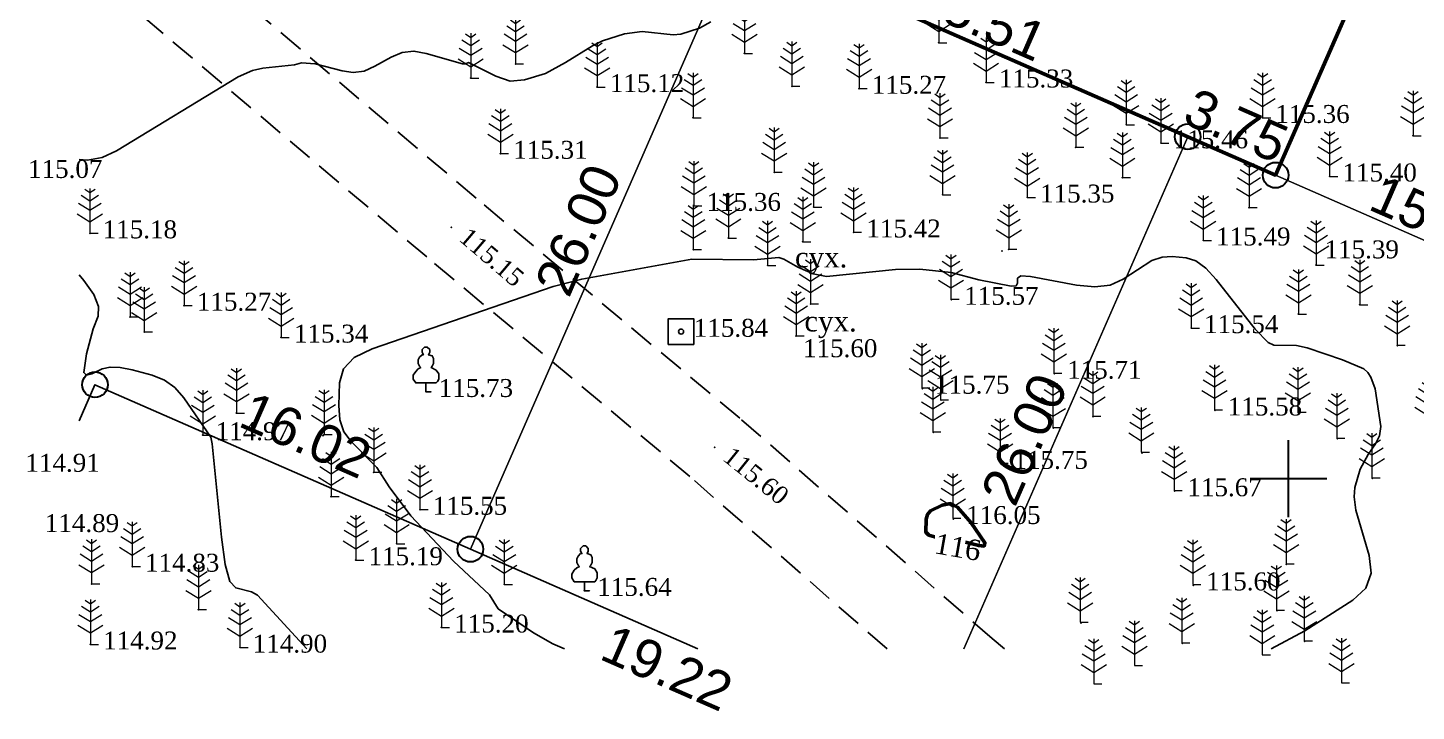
# Model space of a CAD drawing. Header units: millimetres. Extents: x 5405450.1 to 5405538.8, y 5524940.9 to 5525018.8.
# Drawn here: x 5405450.7 to 5405505, y 5524940.9 to 5524967.6 of the extents above; entities that cross this region are included whole.
import ezdxf
from ezdxf.enums import TextEntityAlignment as Align

# ---------------------------------------------------------------- set-up
doc = ezdxf.new("R2010")
doc.units = ezdxf.units.MM
doc.linetypes.add('DASHEDX2', pattern=[1.5, 1, -0.5])
doc.layers.add('11900000', color=1, linetype='Continuous', lineweight=30)
doc.layers.add('ТОЧКИ', color=7, linetype='Continuous', lineweight=30)
for name, color, linetype in [('SC007', 7, 'Continuous'), ('горизонтали', 42, 'Continuous'), ('дороги', 7, 'Continuous'), ('Ділянки_Межі', 10, 'Continuous'), ('надписи', 7, 'Continuous'), ('отметки', 7, 'Continuous'), ('промеры', 185, 'Continuous'), ('Растительность', 7, 'Continuous')]:
    doc.layers.add(name, color=color, linetype=linetype)
doc.styles.get("Standard").update_dxf_attribs({"font": 'arial.ttf'})
doc.styles.add('times', font='times.ttf')

# ---------------------------------------------------------------- blocks, each defined once
blk = doc.blocks.new('SYMBOL902')
at = {"layer": 'SC007'}
blk.add_lwpolyline([(-1.25, -1.25), (-1.25, 1.25), (1.25, 1.25), (1.25, -1.25)], close=True, dxfattribs=at)
blk.add_circle((0, 0), 0.25, dxfattribs=at)
blk = doc.blocks.new('A$C51FE15A3')
at = {"layer": 'Растительность', "color": 94, "lineweight": 0}
for points in [[(-0.201, 1.726), (0, 1.584), (0.201, 1.726)], [(0, 1.75), (0, 0), (0.319, 0)], [(-0.447, 1.172), (0, 0.895), (0.447, 1.172)], [(-0.343, 1.489), (0, 1.267), (0.343, 1.489)], [(-0.493, 0.753), (0, 0.444), (0.493, 0.753)]]:
    blk.add_lwpolyline(points, dxfattribs=at)
blk = doc.blocks.new('A$C2ACB5305')
at = {"layer": 'Растительность'}
blk.add_lwpolyline([(0.2, 0), (0.2, 0), (0, 0), (0, 0.35), (-0.4, 0.35), (-0.5, 0.5), (-0.5, 0.65), (-0.4, 0.8), (-0.3, 0.9), (-0.2, 0.95), (-0.25, 1), (-0.3, 1.1), (-0.3, 1.25), (-0.25, 1.35), (-0.15, 1.45), (-0.1, 1.45), (-0.15, 1.55), (-0.15, 1.65), (-0.05, 1.75), (0.05, 1.75), (0.15, 1.65), (0.15, 1.55), (0.1, 1.45), (0.25, 1.4), (0.3, 1.3), (0.3, 1.1), (0.25, 1), (0.2, 0.95), (0.4, 0.85), (0.5, 0.7), (0.5, 0.5), (0.45, 0.4), (0.4, 0.35), (0, 0.35)], dxfattribs=at)

msp = doc.modelspace()

# ---------------------------------------------------------------- linework, layer by layer
at = {"layer": '11900000', "color": 7}
for points in [[(5405500, 5524948.5, 0), (5405500, 5524951.5, 0)], [(5405500, 5524948.5, 0), (5405500, 5524951.5, 0)], [(5405498.5, 5524950, 0), (5405501.5, 5524950, 0)], [(5405498.5, 5524950, 0), (5405501.5, 5524950, 0)]]:
    msp.add_polyline3d(points, dxfattribs=at)
at = {"layer": 'горизонтали', "color": 32}
for points in [[(5405452.739, 5524962.459, 115), (5405453.057, 5524962.432, 115), (5405453.637, 5524962.532, 115), (5405454.197, 5524962.792, 115), (5405458.957, 5524965.682, 115), (5405459.517, 5524965.932, 115), (5405459.917, 5524966.032, 115), (5405461.147, 5524966.162, 115), (5405461.427, 5524966.232, 115), (5405461.967, 5524966.202, 115), (5405463.017, 5524965.922, 115), (5405463.447, 5524965.852, 115), (5405463.877, 5524965.912, 115), (5405464.297, 5524966.102, 115), (5405464.927, 5524966.462, 115), (5405465.357, 5524966.642, 115), (5405465.817, 5524966.692, 115), (5405466.297, 5524966.602, 115), (5405467.717, 5524966.192, 115), (5405467.837, 5524966.192, 115), (5405467.957, 5524966.242, 115), (5405469.017, 5524965.712, 115), (5405469.577, 5524965.522, 115), (5405470.147, 5524965.572, 115), (5405470.967, 5524965.812, 115), (5405471.747, 5524966.242, 115), (5405472.797, 5524966.902, 115), (5405473.187, 5524967.092, 115), (5405474.057, 5524967.362, 115), (5405474.747, 5524967.452, 115), (5405475.947, 5524967.322, 115), (5405476.257, 5524967.352, 115), (5405476.977, 5524967.592, 115), (5405477.427, 5524967.842, 115)], [(5405499.331, 5524943.351, 115.5), (5405500.647, 5524944.052, 115.5), (5405502.517, 5524945.252, 115.5), (5405503.027, 5524945.722, 115.5), (5405503.237, 5524946.302, 115.5), (5405503.157, 5524946.992, 115.5), (5405502.637, 5524948.772, 115.5), (5405502.567, 5524949.282, 115.5), (5405502.597, 5524949.652, 115.5), (5405502.807, 5524950.372, 115.5), (5405503.117, 5524950.942, 115.5), (5405503.407, 5524951.362, 115.5), (5405503.557, 5524951.672, 115.5), (5405503.617, 5524952.032, 115.5), (5405503.387, 5524953.502, 115.5), (5405503.227, 5524953.962, 115.5), (5405503.107, 5524954.142, 115.5), (5405502.947, 5524954.282, 115.5), (5405502.117, 5524954.632, 115.5), (5405500.727, 5524955.102, 115.5), (5405500.317, 5524955.192, 115.5), (5405499.427, 5524955.212, 115.5), (5405499.207, 5524955.312, 115.5), (5405498.697, 5524955.832, 115.5), (5405497.177, 5524957.772, 115.5), (5405496.777, 5524958.222, 115.5), (5405496.387, 5524958.502, 115.5), (5405496.007, 5524958.622, 115.5), (5405495.457, 5524958.672, 115.5), (5405495.067, 5524958.652, 115.5), (5405494.657, 5524958.512, 115.5), (5405493.547, 5524957.792, 115.5), (5405493.037, 5524957.552, 115.5), (5405492.427, 5524957.482, 115.5), (5405491.717, 5524957.552, 115.5), (5405489.917, 5524957.892, 115.5), (5405489.537, 5524957.912, 115.5), (5405489.417, 5524957.822, 115.5), (5405489.417, 5524957.632, 115.5), (5405489.357, 5524957.532, 115.5), (5405489.167, 5524957.512, 115.5), (5405487.897, 5524957.762, 115.5), (5405486.817, 5524958.042, 115.5), (5405485.597, 5524958.172, 115.5), (5405484.637, 5524958.162, 115.5), (5405481.947, 5524957.892, 115.5), (5405481.427, 5524957.992, 115.5), (5405480.827, 5524958.262, 115.5), (5405480.277, 5524958.572, 115.5), (5405480.077, 5524958.632, 115.5), (5405479.087, 5524958.542, 115.5), (5405476.687, 5524958.562, 115.5), (5405472.377, 5524957.792, 115.5), (5405471.267, 5524957.502, 115.5), (5405464.187, 5524955.072, 115.5), (5405463.487, 5524954.732, 115.5), (5405463.067, 5524954.292, 115.5), (5405462.907, 5524953.742, 115.5), (5405462.887, 5524952.852, 115.5), (5405462.927, 5524952.292, 115.5), (5405463.087, 5524951.832, 115.5), (5405463.367, 5524951.452, 115.5), (5405464.377, 5524950.432, 115.5), (5405464.847, 5524949.682, 115.5), (5405465.697, 5524948.552, 115.5), (5405467.367, 5524946.772, 115.5), (5405468.777, 5524945.462, 115.5), (5405469.107, 5524944.912, 115.5)], [(5405461.629, 5524943.351, 115), (5405459.707, 5524945.442, 115), (5405459.477, 5524945.572, 115), (5405458.857, 5524945.732, 115), (5405458.627, 5524945.982, 115), (5405458.437, 5524946.642, 115), (5405458.297, 5524947.712, 115), (5405457.937, 5524951.352, 115), (5405457.887, 5524951.622, 115), (5405456.827, 5524953.152, 115), (5405456.477, 5524953.552, 115), (5405456.067, 5524953.842, 115), (5405455.587, 5524954.032, 115), (5405454.807, 5524954.252, 115), (5405454.337, 5524954.342, 115), (5405453.947, 5524954.352, 115), (5405453.637, 5524954.282, 115), (5405453.237, 5524954.092, 115), (5405453.027, 5524954.042, 115), (5405452.917, 5524954.142, 115), (5405453.017, 5524954.872, 115), (5405453.287, 5524955.852, 115), (5405453.477, 5524956.342, 115), (5405453.497, 5524956.722, 115), (5405453.307, 5524957.182, 115), (5405452.917, 5524957.732, 115), (5405452.739, 5524957.952, 115)], [(5405469.107, 5524944.912, 115.5), (5405470.497, 5524943.972, 115.5), (5405471.247, 5524943.542, 115.5), (5405471.704, 5524943.351, 115.5)]]:
    msp.add_polyline3d(points, dxfattribs=at)
at = {"layer": 'горизонтали', "color": 32, "lineweight": 50}
for points in [[(5405485.837, 5524948.412, 116), (5405485.897, 5524948.602, 116), (5405486.007, 5524948.742, 116), (5405486.467, 5524948.962, 116), (5405486.797, 5524949.022, 116), (5405487.067, 5524948.882, 116), (5405487.597, 5524948.272, 116), (5405488.137, 5524947.492, 116), (5405488.107, 5524947.362, 116), (5405487.897, 5524947.382, 116), (5405487.372, 5524947.522, 116)], [(5405486.182, 5524947.73, 116), (5405486.167, 5524947.732, 116), (5405485.947, 5524947.792, 116), (5405485.827, 5524947.912, 116), (5405485.837, 5524948.412, 116), (5405485.837, 5524948.412, 116)]]:
    msp.add_polyline3d(points, dxfattribs=at)
at = {"layer": 'дороги', "color": 7, "linetype": 'DASHEDX2', "elevation": 112.707}
for points in [[(5405488.907, 5524943.351), (5405488.419, 5524943.754), (5405478.555, 5524952.36), (5405468.249, 5524960.953), (5405455.043, 5524972.142), (5405452.739, 5524974.185)], [(5405484.317, 5524943.351), (5405476.607, 5524950.078), (5405466.319, 5524958.657), (5405453.079, 5524969.874), (5405452.739, 5524970.176)]]:
    msp.add_lwpolyline(points, dxfattribs=at)
at = {"layer": 'Ділянки_Межі', "lineweight": 50}
msp.add_lwpolyline([(5405481.853, 5524969.573), (5405492.281, 5524993.391), (5405509.94, 5524985.659), (5405499.497, 5524961.849), (5405496.065, 5524963.351)], close=True, dxfattribs=at)
at = {"layer": 'Ділянки_Межі', "lineweight": 0}
msp.add_lwpolyline([(5405499.497, 5524961.849), (5405509.94, 5524985.659), (5405527.584, 5524977.934), (5405517.141, 5524954.124), (5405513.725, 5524955.62)], close=True, dxfattribs=at)
for points in [[(5405452.739, 5524979.302), (5405454.09, 5524981.728), (5405478.451, 5524971.063), (5405468.029, 5524947.243), (5405453.355, 5524953.667), (5405452.739, 5524952.26)], [(5405468.029, 5524947.243), (5405478.451, 5524971.063), (5405481.853, 5524969.573), (5405496.065, 5524963.351), (5405487.309, 5524943.351)], [(5405487.309, 5524943.351), (5405496.065, 5524963.351), (5405499.497, 5524961.849), (5405513.725, 5524955.62), (5405508.344, 5524943.351)], [(5405476.919, 5524943.351), (5405468.029, 5524947.243)]]:
    msp.add_lwpolyline(points, dxfattribs=at)
at = {"layer": 'Ділянки_Межі', "lineweight": 25}
msp.add_lwpolyline([(5405476.919, 5524943.351), (5405468.029, 5524947.243), (5405453.355, 5524953.667), (5405452.739, 5524952.26)], dxfattribs=at)
at = {"layer": 'отметки', "color": 7}
for p in [(5405478.739, 5524966.605, 115.074), (5405486.333, 5524967.018, 115.26), (5405469.792, 5524966.189, 114.916), (5405468.037, 5524965.643, 115.049), (5405472.978, 5524965.292, 115.12), (5405480.594, 5524965.322, 115.182), (5405483.216, 5524965.227, 115.271), (5405488.184, 5524965.473, 115.326), (5405476.733, 5524964.089, 115.151), (5405498.986, 5524964.088, 115.358), (5405493.661, 5524963.824, 115.374), (5405504.866, 5524963.386, 115.315), (5405486.379, 5524963.299, 115.295), (5405491.687, 5524962.941, 115.329), (5405495.015, 5524963.098, 115.463), (5405469.203, 5524962.689, 115.315), (5405479.901, 5524961.959, 115.216), (5405493.513, 5524961.756, 115.453), (5405501.612, 5524961.802, 115.401), (5405476.759, 5524960.654, 115.36), (5405486.484, 5524961.085, 115.311), (5405489.793, 5524960.981, 115.354), (5405481.445, 5524960.599, 115.313), (5405498.457, 5524960.578, 115.406), (5405453.155, 5524959.582, 115.181), (5405467.284, 5524959.805, 115.15), (5405483.002, 5524959.615, 115.422), (5405478.113, 5524959.389, 115.394), (5405481.015, 5524959.255, 115.456), (5405496.673, 5524959.304, 115.488), (5405476.744, 5524958.945, 115.455), (5405488.806, 5524958.892, 115.408), (5405489.067, 5524958.958, 115.45), (5405479.64, 5524958.321, 115.526), (5405501.077, 5524958.334, 115.391), (5405481.322, 5524956.818, 115.546), (5405486.827, 5524956.986, 115.569), (5405454.726, 5524956.312, 115.065), (5405456.837, 5524956.757, 115.273), (5405500.39, 5524956.425, 115.46), (5405502.787, 5524956.792, 115.395), (5405455.279, 5524955.728, 115.03), (5405496.2, 5524955.88, 115.544), (5405460.631, 5524955.511, 115.341), (5405480.755, 5524955.573, 115.604), (5405504.259, 5524955.194, 115.456), (5405490.852, 5524954.098, 115.71), (5405466.289, 5524953.388, 115.731), (5405485.688, 5524953.515, 115.75), (5405486.416, 5524953.064, 115.729), (5405458.884, 5524952.561, 115.206), (5405497.129, 5524952.664, 115.578), (5405500.383, 5524952.575, 115.59), (5405490.805, 5524951.972, 115.707), (5405492.365, 5524952.421, 115.701), (5405457.57, 5524951.7, 114.967), (5405462.271, 5524951.67, 115.468), (5405462.307, 5524951.72, 115.463), (5405486.117, 5524951.806, 115.787), (5405501.911, 5524951.555, 115.569), (5405477.581, 5524951.219, 115.596), (5405494.275, 5524951.004, 115.729), (5405488.755, 5524950.58, 115.753), (5405464.249, 5524950.249, 115.483), (5405503.277, 5524950.01, 115.466), (5405462.584, 5524949.296, 115.404), (5405495.552, 5524949.511, 115.674), (5405466.057, 5524948.788, 115.55), (5405486.906, 5524948.427, 116.05), (5405465.145, 5524947.456, 115.379), (5405454.809, 5524946.565, 114.834), (5405463.547, 5524946.818, 115.189), (5405499.924, 5524946.65, 115.608), (5405453.219, 5524945.885, 114.89), (5405469.352, 5524945.867, 115.588), (5405472.486, 5524945.62, 115.639), (5405496.285, 5524945.835, 115.598), (5405457.398, 5524944.883, 114.894), (5405491.891, 5524944.363, 115.879), (5405499.548, 5524944.84, 115.549), (5405466.895, 5524944.188, 115.197), (5405453.174, 5524943.527, 114.916), (5405459.02, 5524943.405, 114.903), (5405495.858, 5524943.561, 115.656), (5405500.637, 5524943.647, 115.486)]:
    msp.add_point(p, dxfattribs=at)
at = {"layer": 'ТОЧКИ'}
for centre in [(5405496.065, 5524963.351, 107.24), (5405499.497, 5524961.849, 107.24), (5405453.355, 5524953.667), (5405468.029, 5524947.243, 107.24)]:
    msp.add_circle(centre, 0.5, dxfattribs=at)

# ---------------------------------------------------------------- block references
at = {"layer": 'отметки', "color": 7, "xscale": 0.400000000372529, "yscale": 0.400000000372529, "zscale": 0.400000000372529}
msp.add_blockref('SYMBOL902', (5405476.26, 5524955.74, 115.84), dxfattribs=at)
at = {"layer": 'Растительность', "color": 7}
for name, p in [('A$C51FE15A3', (5405486.33, 5524967.02, 115.26)), ('A$C51FE15A3', (5405478.74, 5524966.6, 115.07)), ('A$C51FE15A3', (5405469.79, 5524966.19, 114.92)), ('A$C51FE15A3', (5405468.04, 5524965.64, 115.05)), ('A$C51FE15A3', (5405488.18, 5524965.47, 115.33)), ('A$C51FE15A3', (5405472.98, 5524965.29, 115.12)), ('A$C51FE15A3', (5405480.59, 5524965.32, 115.18)), ('A$C51FE15A3', (5405483.22, 5524965.23, 115.27)), ('A$C51FE15A3', (5405476.73, 5524964.09, 115.15)), ('A$C51FE15A3', (5405493.66, 5524963.82, 115.37)), ('A$C51FE15A3', (5405498.99, 5524964.09, 115.36)), ('A$C51FE15A3', (5405486.38, 5524963.3, 115.29)), ('A$C51FE15A3', (5405504.87, 5524963.39, 115.31)), ('A$C51FE15A3', (5405469.2, 5524962.69, 115.31)), ('A$C51FE15A3', (5405491.69, 5524962.94, 115.33)), ('A$C51FE15A3', (5405495.01, 5524963.1, 115.46)), ('A$C51FE15A3', (5405479.9, 5524961.96, 115.22)), ('A$C51FE15A3', (5405493.51, 5524961.76, 115.45)), ('A$C51FE15A3', (5405501.61, 5524961.8, 115.4)), ('A$C51FE15A3', (5405486.48, 5524961.08, 115.31)), ('A$C51FE15A3', (5405476.76, 5524960.65, 115.36)), ('A$C51FE15A3', (5405481.44, 5524960.6, 115.31)), ('A$C51FE15A3', (5405489.79, 5524960.98, 115.35)), ('A$C51FE15A3', (5405498.46, 5524960.58, 115.41)), ('A$C51FE15A3', (5405453.155, 5524959.582, 115.181)), ('A$C51FE15A3', (5405483, 5524959.62, 115.42)), ('A$C51FE15A3', (5405476.74, 5524958.94, 115.46)), ('A$C51FE15A3', (5405478.11, 5524959.39, 115.39)), ('A$C51FE15A3', (5405481.02, 5524959.25, 115.46)), ('A$C51FE15A3', (5405489.07, 5524958.96, 115.45)), ('A$C51FE15A3', (5405496.67, 5524959.3, 115.49)), ('A$C51FE15A3', (5405479.64, 5524958.32, 115.53)), ('A$C51FE15A3', (5405501.08, 5524958.33, 115.39)), ('A$C51FE15A3', (5405456.837, 5524956.757, 115.273)), ('A$C51FE15A3', (5405481.32, 5524956.82, 115.55)), ('A$C51FE15A3', (5405486.81, 5524957, 115.57)), ('A$C51FE15A3', (5405502.79, 5524956.79, 115.4)), ('A$C51FE15A3', (5405454.726, 5524956.312, 115.065)), ('A$C51FE15A3', (5405500.39, 5524956.42, 115.46)), ('A$C51FE15A3', (5405455.279, 5524955.728, 115.03)), ('A$C51FE15A3', (5405496.2, 5524955.88, 115.54)), ('A$C51FE15A3', (5405460.631, 5524955.511, 115.341)), ('A$C51FE15A3', (5405480.76, 5524955.57, 115.6)), ('A$C51FE15A3', (5405504.25, 5524955.21, 115.46)), ('A$C51FE15A3', (5405490.83, 5524954.12, 115.71)), ('A$C51FE15A3', (5405485.67, 5524953.54, 115.75)), ('A$C2ACB5305', (5405466.289, 5524953.388, 115.731)), ('A$C51FE15A3', (5405486.4, 5524953.08, 115.73)), ('A$C51FE15A3', (5405458.884, 5524952.561, 115.206)), ('A$C51FE15A3', (5405492.35, 5524952.44, 115.7)), ('A$C51FE15A3', (5405497.11, 5524952.69, 115.58)), ('A$C51FE15A3', (5405500.37, 5524952.6, 115.59)), ('A$C51FE15A3', (5405486.1, 5524951.83, 115.79)), ('A$C51FE15A3', (5405490.79, 5524951.99, 115.71)), ('A$C51FE15A3', (5405505.43, 5524952.03, 115.43)), ('A$C51FE15A3', (5405457.57, 5524951.7, 114.967)), ('A$C51FE15A3', (5405462.307, 5524951.72, 115.463)), ('A$C51FE15A3', (5405501.89, 5524951.58, 115.57)), ('A$C51FE15A3', (5405494.25, 5524951.03, 115.73)), ('A$C51FE15A3', (5405464.249, 5524950.249, 115.483)), ('A$C51FE15A3', (5405488.73, 5524950.6, 115.75)), ('A$C51FE15A3', (5405503.26, 5524950.03, 115.47)), ('A$C51FE15A3', (5405462.584, 5524949.296, 115.404)), ('A$C51FE15A3', (5405495.53, 5524949.53, 115.67)), ('A$C51FE15A3', (5405466.057, 5524948.788, 115.55)), ('A$C51FE15A3', (5405486.88, 5524948.45, 116.05)), ('A$C51FE15A3', (5405465.145, 5524947.456, 115.379)), ('A$C51FE15A3', (5405454.809, 5524946.565, 114.834)), ('A$C51FE15A3', (5405463.547, 5524946.818, 115.189)), ('A$C51FE15A3', (5405499.91, 5524946.67, 115.61)), ('A$C51FE15A3', (5405453.219, 5524945.885, 114.89)), ('A$C51FE15A3', (5405469.352, 5524945.867, 115.588)), ('A$C51FE15A3', (5405496.26, 5524945.86, 115.6)), ('A$C2ACB5305', (5405472.486, 5524945.62, 115.639)), ('A$C51FE15A3', (5405457.398, 5524944.883, 114.894)), ('A$C51FE15A3', (5405499.53, 5524944.86, 115.55)), ('A$C51FE15A3', (5405491.86, 5524944.39, 115.88)), ('A$C51FE15A3', (5405466.895, 5524944.188, 115.197)), ('A$C51FE15A3', (5405500.62, 5524943.67, 115.49)), ('A$C51FE15A3', (5405453.174, 5524943.527, 114.916)), ('A$C51FE15A3', (5405459.02, 5524943.405, 114.903)), ('A$C51FE15A3', (5405495.83, 5524943.59, 115.66)), ('A$C51FE15A3', (5405498.98, 5524943.12, 115.5)), ('A$C51FE15A3', (5405493.98, 5524942.7, 115.75)), ('A$C51FE15A3', (5405492.39, 5524941.99, 115.86)), ('A$C51FE15A3', (5405502.07, 5524942.02, 115.46))]:
    msp.add_blockref(name, p, dxfattribs=at)

# ---------------------------------------------------------------- texts
at = {"layer": 'горизонтали', "color": 32, "lineweight": 50, "style": 'times'}
msp.add_text('116', height=0.8, rotation=350.0513, dxfattribs=at).set_placement((5405486.255, 5524947.881, 181.067), align=Align.TOP_LEFT)
at = {"layer": 'надписи', "color": 7, "style": 'times'}
for p in [(5405480.712, 5524959.045, 111.861), (5405481.081, 5524956.545, 111.861)]:
    msp.add_text('сух.', height=0.8, dxfattribs=at).set_placement(p, align=Align.TOP_LEFT)
at = {"layer": 'отметки', "color": 7, "style": 'times'}
for s, p in [('115.12', (5405473.478, 5524965.792, 115.12)), ('115.27', (5405483.716, 5524965.727, 115.271)), ('115.33', (5405488.684, 5524965.973, 115.326)), ('115.36', (5405499.486, 5524964.588, 115.358)), ('115.46', (5405495.515, 5524963.598, 115.463)), ('115.31', (5405469.703, 5524963.189, 115.315)), ('115.07', (5405450.739, 5524962.44, 115.065)), ('115.40', (5405502.112, 5524962.302, 115.401)), ('115.36', (5405477.259, 5524961.154, 115.36)), ('115.35', (5405490.293, 5524961.481, 115.354)), ('115.18', (5405453.655, 5524960.082, 115.181)), ('115.42', (5405483.502, 5524960.115, 115.422)), ('115.49', (5405497.173, 5524959.804, 115.488)), ('115.39', (5405501.412, 5524959.3, 115.391)), ('115.57', (5405487.327, 5524957.486, 115.569)), ('115.27', (5405457.337, 5524957.257, 115.273)), ('115.54', (5405496.7, 5524956.38, 115.544)), ('115.34', (5405461.131, 5524956.011, 115.341)), ('115.84', (5405476.758, 5524956.236, 115.844)), ('115.84', (5405476.758, 5524956.236, 115.844)), ('115.60', (5405481.027, 5524955.441, 115.604)), ('115.71', (5405491.352, 5524954.598, 115.71)), ('115.73', (5405466.789, 5524953.888, 115.731)), ('115.75', (5405486.188, 5524954.015, 115.75)), ('115.58', (5405497.629, 5524953.164, 115.578)), ('114.97', (5405458.07, 5524952.2, 114.967)), ('114.91', (5405450.635, 5524950.966, 114.906)), ('115.75', (5405489.255, 5524951.08, 115.753)), ('115.67', (5405496.052, 5524950.011, 115.674)), ('115.55', (5405466.557, 5524949.288, 115.55)), ('116.05', (5405487.406, 5524948.927, 116.05)), ('114.89', (5405451.393, 5524948.612, 114.894)), ('114.83', (5405455.309, 5524947.065, 114.834)), ('115.19', (5405464.047, 5524947.318, 115.189)), ('115.64', (5405472.986, 5524946.12, 115.639)), ('115.60', (5405496.785, 5524946.335, 115.598)), ('115.20', (5405467.395, 5524944.688, 115.197)), ('114.92', (5405453.674, 5524944.027, 114.916)), ('114.90', (5405459.52, 5524943.905, 114.903))]:
    msp.add_text(s, height=0.7, dxfattribs=at).set_placement(p, align=Align.TOP_LEFT)
for s, rotation, p in [('115.15', 319.4816, (5405467.989, 5524959.86, 115.15)), ('115.60', 321.209, (5405478.284, 5524951.295, 115.596))]:
    msp.add_text(s, height=0.7, rotation=rotation, dxfattribs=at).set_placement(p, align=Align.TOP_LEFT)
at = {"layer": 'промеры', "char_height": 1.5, "attachment_point": 1}
for s, insert, rotation in [('15.51', (5405485.907, 5524969.732), 336.3558), ('3.75', (5405496.397, 5524965.293), 336.3558), ('26.00', (5405470.501, 5524957.613), 66.3795), ('15.53', (5405503.666, 5524961.907), 336.3558), ('26.00', (5405487.936, 5524949.44), 66.3795), ('16.02', (5405459.501, 5524953.44), 336.3558), ('19.22', (5405473.616, 5524944.351), 336.3558)]:
    msp.add_mtext(s, dxfattribs=dict(at, insert=insert, rotation=rotation))

doc.saveas('drawing.dxf')
